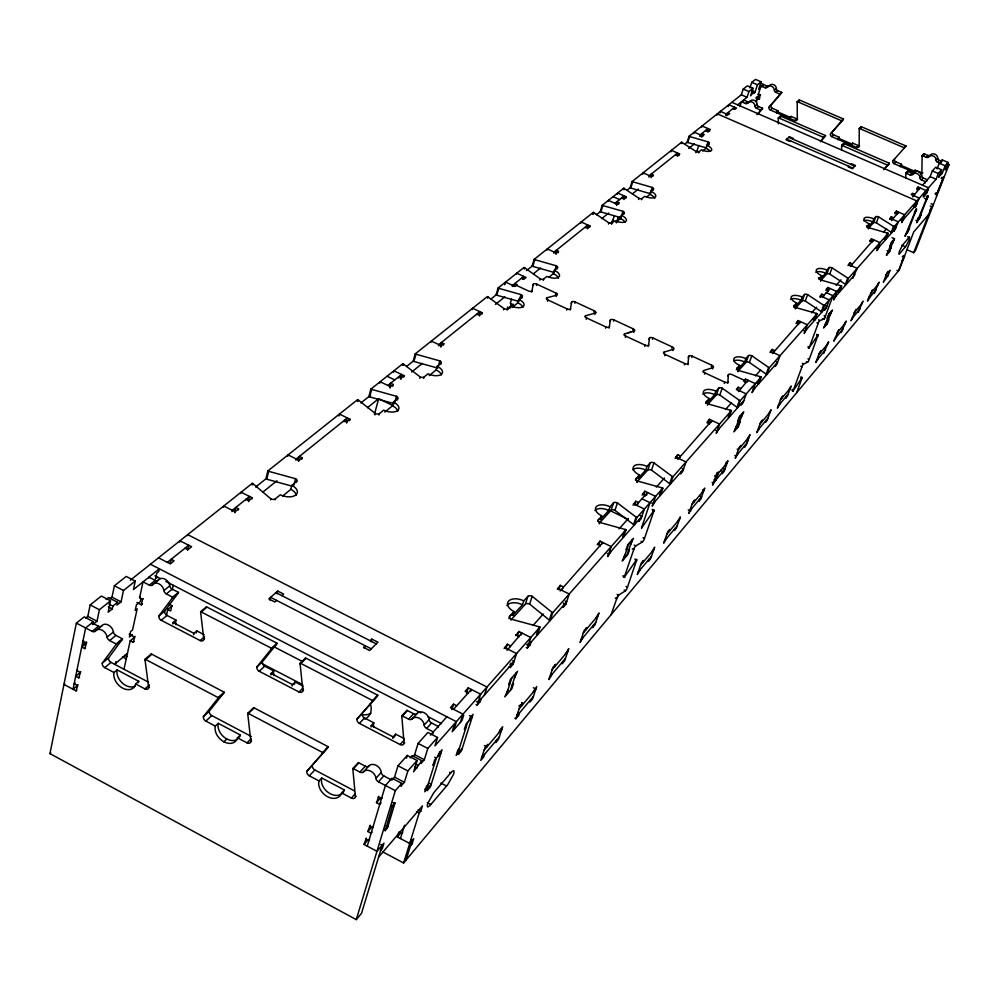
<?xml version="1.0" encoding="UTF-8"?>
<svg xmlns="http://www.w3.org/2000/svg" width="999" height="999" viewBox="0 0 999 999"><rect width="100%" height="100%" fill="white"/><g stroke="black" fill="none" stroke-linecap="round" stroke-linejoin="round"><path stroke-width="1.5" d="M841.62 150.312L841.633 145.866A2.173 1.998 46.4 0 1 841.745 145.292L843.668 143.444L889.322 163.249A2.173 2.01 42.8 0 1 889.023 163.761L884.789 168.594M843.556 145.13L843.556 144.031A2.16 1.998 46.4 0 1 843.668 143.444M760.651 95.03L758.129 94.73L761.088 86.001L765.059 87.725L767.107 86.064A2.098 1.923 53.9 0 0 769.305 85.589A4.196 3.859 53.5 0 1 776.41 88.649A2.098 1.936 53.2 0 0 777.759 90.659L781.742 92.383A2.098 1.936 53 0 1 781.48 92.882L768.993 107.28A2.098 1.923 52.2 0 0 770.229 109.952L794.754 120.592A2.098 1.936 50.6 0 0 797.289 119.555L797.202 102.21A2.11 1.948 51.5 0 1 797.314 101.636L799.287 99.95L843.443 118.993A2.11 1.961 48.4 0 1 843.168 119.493L830.494 133.941A2.11 1.948 47.8 0 0 831.73 136.626L856.555 147.402A2.11 1.961 45.7 0 0 859.152 146.366L859.265 128.996A2.123 1.973 46.5 0 1 859.377 128.434L861.225 126.661L905.943 145.954A2.123 1.986 42.6 0 1 905.656 146.453L892.794 160.951A2.123 1.973 42.3 0 0 894.018 163.649L914.447 172.502M861.101 128.322L861.101 127.235A2.11 1.961 46.5 0 1 861.225 126.661M905.731 178.172L905.793 173.726A2.185 2.023 40.7 0 1 905.918 173.152L907.704 171.229L911.887 173.039A2.185 2.023 40.5 0 0 914.247 172.59A4.358 4.058 39.9 0 1 921.752 175.836A2.185 2.035 39.4 0 0 923.138 177.922L927.334 179.745L926.81 181.094M907.567 172.914L907.579 171.803A2.173 2.023 40.7 0 1 907.704 171.229M727.796 383.154L728.371 374.775A2.735 1.286 19.5 0 1 731.892 374.563L744.405 380.357M920.554 174.663A2.123 1.986 39.9 0 0 921.827 173.539L922.127 156.131A2.135 1.998 40.4 0 1 922.252 155.569L923.963 153.721L928.059 155.494A2.135 1.998 40.2 0 0 930.381 155.045A4.271 3.984 39.6 0 1 937.724 158.204A2.135 1.998 39 0 0 939.072 160.252L941.645 161.363M923.813 155.382L923.838 154.296A2.135 1.986 40.4 0 1 923.963 153.721M687.924 364.635L688.686 356.381A2.722 1.274 19 0 1 690.172 355.681L691.058 355.794A2.722 1.274 19 0 1 692.245 356.193L711.825 365.272A2.722 1.274 19.3 0 1 712.811 365.871L713.298 366.396A2.722 1.274 19.3 0 1 712.949 367.62L712.499 368.906M648.376 346.266L649.587 337.774A2.71 1.261 18.4 0 1 652.921 337.974L672.339 346.978A2.71 1.261 18.7 0 1 673.401 349.3L672.964 350.574M609.153 328.059L610.327 320.067A2.697 1.249 17.9 0 1 613.648 319.792L633.179 328.833A2.697 1.261 18.1 0 1 634.178 331.119L633.753 332.392M570.267 310.002L571.64 302.06A2.685 1.236 17.3 0 1 572.927 301.486L573.776 301.548A2.685 1.236 17.3 0 1 575.249 301.998L594.355 310.851A2.685 1.249 17.6 0 1 595.279 313.099L594.867 314.373M531.693 292.095L533.241 284.34A2.672 1.224 16.8 0 1 534.078 283.778L534.84 283.716A2.672 1.224 16.8 0 1 536.888 284.228L555.831 293.007A2.672 1.236 17 0 1 556.955 293.756L557.28 294.243A2.61 1.199 17 0 1 557.342 294.468M380.607 844.342L382.217 845.204L361.513 913.336L356.268 919.617L49.95 753.633L76.374 623.089L84.178 616.883L93.394 621.715L92.795 624.575M85.702 618.069L87.825 616.383L90.172 604.907L101.374 596.066L110.527 600.836L108.129 612.25L112.25 608.94L112.85 606.093L117.595 602.285L108.516 597.552L106.119 599.45M64.748 683.778L63.961 684.44L76.061 690.896L78.009 684.665M80.457 672.315L75.712 676.248L78.746 677.859L80.707 671.59M86.101 641.895A2.81 0.999 -60.2 0 0 84.878 644.455L81.706 647.04L84.778 648.651L86.738 642.307M91.808 623.676L91.983 622.839L98.476 626.248A3.696 2.66 49.4 0 0 101.773 625.849A7.393 5.32 49.2 0 1 108.404 625.062A7.393 5.32 49.2 0 1 113.424 631.955A3.696 2.672 49.1 0 0 115.921 635.401L122.452 638.823A3.696 2.672 49 0 1 122.14 639.572L108.541 657.941L102.273 663.161A3.684 2.635 48.7 0 0 104.758 667.632L113.998 672.514A12.925 9.266 48.3 0 0 122.652 688.136A12.925 9.266 48.3 0 0 135.639 683.965L138.724 681.293L117.12 669.879L113.998 672.514M93.844 623.738L97.003 621.203L99.388 609.727L110.527 600.836M109.965 598.763L112.013 597.127L114.398 585.776L126.236 576.423L135.265 581.093L133.441 589.572L159.328 568.806L158.716 571.59L156.781 573.139L155.544 578.708L157.48 577.147M117.595 602.285L116.995 605.119L121.066 601.848L123.489 590.496L135.265 581.093M115.285 664.485L115.921 661.563M124.026 669.105L130.195 640.821L134.228 637.462M143.307 598.651L142.57 599.263L139.598 597.714L143.044 581.868L149.363 585.127A3.571 2.622 49.6 0 0 152.597 584.715A7.143 5.257 49.4 0 1 159.091 583.891A7.143 5.257 49.4 0 1 163.923 590.571A3.584 2.635 49.2 0 0 166.333 593.906L172.677 597.19L178.484 592.37L172.165 589.11A3.571 2.635 49.2 0 1 169.755 585.789A7.118 5.245 49.4 0 0 164.947 579.133A7.118 5.245 49.4 0 0 158.479 579.969A3.559 2.622 49.6 0 1 155.245 580.382L149.363 585.127M140.959 598.888L140.347 601.673L136.401 604.882L135.202 610.426L137.175 608.816L132.567 629.907L130.607 631.543L129.408 637.012L132.355 634.565M130.195 640.821L133.129 642.357L135.052 636.301M136.888 602.497L141.359 604.82L142.57 599.263M148.739 578.121L148.951 577.135L155.245 580.382M170.23 563.461L171.154 559.315L174.101 560.826L170.292 563.886L158.504 557.829M179.658 542.157L179.97 540.784L191.621 546.728L187.899 549.725L184.977 548.226M166.458 615.384L167.795 609.44L172.253 605.719M172.24 589.822L173.252 585.377M187.475 535.664L187.7 534.627L487 687.012L484.403 695.142M187.6 550.049L188.699 545.242L167.345 562.375M223.414 507.355L223.739 506.006L235.09 511.725L238.574 508.928L235.739 507.504L234.653 512.025M231.93 511.638L232.255 510.302L249.513 496.441L248.389 501.111M234.852 512.737L235.09 511.725M240.771 493.556L241.084 492.22L252.335 497.852L252.085 498.851M238.336 509.94L238.574 508.928M245.854 500.187L246.104 499.188L248.913 500.599L252.335 497.852M251.96 484.79L252.31 483.304A3.322 1.836 12.6 0 1 253.047 483.753L270.841 498.838A3.322 1.861 13 0 0 275.324 498.876L280.307 494.792A11.538 6.406 13.2 0 0 295.829 494.955A11.538 6.406 13.2 0 0 291.795 485.377L296.666 481.393A3.272 1.798 13.4 0 0 295.517 478.696L268.669 471.328A3.272 1.798 13 0 1 267.807 470.991L265.884 478.871A3.259 1.798 12.9 0 0 266.733 479.208L291.858 486.088M248.676 501.61L248.913 500.599M252.797 484.752L253.047 483.753M266.733 479.208L268.669 471.328M270.592 499.837L270.841 498.838M275.075 499.875L275.324 498.876M287.724 456.218L288.049 454.907L298.963 460.314L302.148 457.754L299.413 456.406L298.314 460.801M295.904 460.264L296.228 458.966L347.352 417.957L346.191 422.377M282.767 495.929L290.809 489.323L291.795 485.377M298.726 461.288L298.963 460.314M293.906 485.077L295.517 478.696M301.773 459.228L302.148 457.754M296.416 482.38L296.666 481.393M269.93 600.099L270.629 597.352L371.291 648.838M277.01 593.806L277.71 591.058L283.654 594.105L281.905 595.666M338.936 415.996L339.423 414.086L349.987 419.243L349.613 420.666M344.018 421.753L344.393 420.329L347.04 421.615L349.987 419.243M346.665 423.052L347.04 421.615M357.255 401.036L357.63 399.625A3.059 1.586 14.4 0 1 358.316 400.037L375.337 413.511A3.059 1.598 14.7 0 0 379.395 413.623L383.653 410.139A10.639 5.507 14.9 0 0 397.702 410.539A10.639 5.507 14.9 0 0 393.481 402.085L397.639 398.676A3.009 1.548 15 0 0 396.428 396.291L371.678 389.41A3.009 1.548 14.7 0 1 370.879 389.098L368.906 396.553A3.009 1.548 14.6 0 0 369.692 396.865L394.405 403.721M357.942 401.448L358.316 400.037M369.692 396.865L371.678 389.41M379.757 383.141L380.132 381.743L390.422 386.7L393.181 384.478L390.609 383.241L389.61 386.95M374.463 414.298L378.658 398.676L392.644 405.444M374.962 414.922L375.337 413.511M379.008 415.035L379.395 413.623M393.531 372.177L393.906 370.804L404.096 375.686L403.721 377.073M390.047 388.087L390.422 386.7M392.682 386.326L393.181 384.478M398.451 378.034L398.826 376.648L401.386 377.872L404.096 375.686M402.46 365.085L402.834 363.711A2.947 1.474 15.1 0 1 403.496 364.098L420.154 376.923A2.947 1.486 15.4 0 0 424.038 377.048L427.997 373.801A10.252 5.132 15.5 0 0 441.446 374.288A10.252 5.132 15.5 0 0 437.15 366.308L441.034 363.124A2.91 1.449 15.6 0 0 439.81 360.876L415.946 354.208A2.91 1.436 15.3 0 1 415.172 353.908L413.186 361.163A2.897 1.449 15.3 0 0 413.948 361.463L437.774 368.119M403.121 365.472L403.496 364.098M384.815 412.088L392.457 405.819L393.481 402.085M400.399 378.671L401.548 374.475L387.849 385.464M394.917 401.86L396.428 396.291M401.011 379.258L401.386 377.872M397.265 400.062L397.639 398.676M413.948 361.463L415.946 354.208M419.78 378.296L420.154 376.923M430.969 342.407L431.343 341.059L441.271 345.766L443.806 343.718L441.333 342.545L440.322 346.141M423.651 378.421L424.038 377.048M438.449 345.791L438.786 344.593L479.845 311.651L478.846 315.147M440.896 347.115L441.271 345.766M429.27 375.574L436.126 369.942L437.15 366.308M443.431 345.067L443.806 343.718M438.286 366.308L439.81 360.876M440.646 364.485L441.034 363.124M364.41 648.451L365.184 645.716L363.511 647.377L369.618 650.499L377.922 642.207L371.853 639.11L370.192 640.746M371.079 641.833L371.853 639.11M472.252 309.578L472.627 308.254L482.255 312.774L481.88 314.086M477.085 314.872L477.46 313.561L479.882 314.697L482.255 312.774M479.495 316.009L479.882 314.697M487.587 298.226L487.962 296.928A2.735 1.286 16.2 0 0 487.337 296.578L415.172 353.908M554.245 272.49L532.804 266.396A2.61 1.186 16.7 0 1 532.105 266.134L534.103 259.415A2.622 1.174 16.7 0 0 534.802 259.69L556.268 265.784A2.622 1.186 17 0 1 557.517 267.707L554.358 270.292A9.228 4.196 16.9 0 1 558.728 277.098A9.228 4.196 16.9 0 1 546.89 276.411L543.668 279.058A2.66 1.211 16.8 0 1 540.259 278.858L524.65 267.757A2.647 1.199 16.6 0 0 524.038 267.42L498.064 288.049L496.066 294.93A2.697 1.261 16.3 0 0 496.79 295.204L518.943 301.461M496.79 295.204L498.788 288.324A2.71 1.249 16.3 0 1 498.064 288.049M504.77 284.827L505.569 282.08L514.972 286.451L517.207 284.64L514.86 283.554L514.06 286.288M503.521 309.84L503.908 308.541L487.962 296.928M512.287 286.501L512.612 285.352L523.751 276.423L522.914 279.258M516.433 274.325L516.77 273.189L526.073 277.497L523.876 279.27L521.54 278.197M507.067 310.015L510.901 305.894A9.54 4.471 16.6 0 0 523.214 306.531A9.54 4.471 16.6 0 0 518.856 299.375L522.227 296.616A2.71 1.261 16.6 0 0 520.979 294.593L498.788 288.324M511.563 299.076L510.302 303.384L512.624 304.47L511.963 306.718M524.275 269.031L524.65 267.757M512.15 307.492L517.832 302.822L518.856 299.375M519.33 300.175L520.979 294.593M521.715 298.339L522.227 296.616M532.804 266.396L534.802 259.69M380.557 850.686L382.292 848.651L383.966 843.181L376.96 851.323L364.011 844.417L366.321 838.149M372.103 832.117L371.104 833.253L367.857 831.53L370.179 825.211M380.257 803.808L379.757 804.37L376.486 802.647L378.833 796.253M532.854 285.627L533.241 284.34M367.245 846.141L385.414 785.489L391.908 778.233L401.76 783.403L400.899 786.238L404.383 782.292L407.842 770.928L417.082 760.539L407.28 755.431L397.989 765.783L394.555 777.135L391.933 780.082M546.94 250.162L547.315 248.913L556.406 253.084L558.478 251.411L556.218 250.374L555.332 253.284M536.5 285.502L536.888 284.228M539.872 280.132L540.259 278.858M390.484 780.369L390.734 779.545L383.803 775.911A3.809 2.835 43.1 0 1 381.281 772.389A7.605 5.657 43.3 0 0 376.223 765.359A7.605 5.657 43.3 0 0 368.931 765.921A3.796 2.822 43.5 0 1 365.284 766.196L358.404 762.587L352.972 768.431A3.809 2.822 43.6 0 0 352.872 769.317L355.444 796.965A3.784 2.785 43.3 0 1 351.373 798.051L341.633 792.894A13.224 9.703 43.8 0 1 327.522 796.727A13.224 9.703 43.8 0 1 318.981 780.918L309.303 775.798A3.771 2.76 44.3 0 1 306.868 771.29L327.859 747.502A3.784 2.797 44.5 0 0 328.221 746.753L253.659 707.642L247.852 713.199A3.771 2.76 46.1 0 0 247.777 714.085L250.886 741.708A3.746 2.722 45.7 0 1 246.978 742.844L237.462 737.811A13.062 9.478 46.2 0 1 223.926 741.807A13.062 9.478 46.2 0 1 215.322 726.098L205.869 721.103A3.721 2.697 46.6 0 1 203.409 716.608L217.919 698.388L223.826 692.919A3.734 2.735 46.9 0 0 224.163 692.17L151.286 653.945L145.117 659.215A3.734 2.697 48.3 0 0 145.067 660.102L148.689 687.699A3.709 2.66 47.9 0 1 144.942 688.885L135.639 683.965M543.281 280.319L543.668 279.058M553.796 253.159L554.133 252.048L587.837 225L586.838 228.247M556.031 254.333L556.406 253.084M558.104 252.66L558.478 251.411M356.268 919.617L395.317 790.684L401.76 783.403M406.418 758.266L407.28 755.431M549.075 277.16L553.334 273.664L554.358 270.292M554.37 272.065L556.268 265.784M557.205 294.081L557.255 294.168A2.672 1.236 17 0 1 556.705 295.217L547.002 297.739L546.915 299.375A2.697 1.249 17 0 0 547.864 299.962L567.007 308.866A2.697 1.249 17.2 0 0 570.666 308.716M557.142 268.956L557.517 267.707M547.464 301.248L547.864 299.962M412.949 756.555L414.647 754.645L418.082 743.406L427.897 732.479L437.55 737.474L434.952 745.878L539.997 627.085A3.384 1.986 18.2 0 0 539.085 626.723L511.288 619.18A3.384 1.973 17.7 0 1 509.74 616.146L513.986 611.525A11.751 6.793 17.7 0 1 508.603 601.073A11.751 6.793 17.7 0 1 523.763 600.861L527.897 596.353A3.334 1.911 17.9 0 1 532.18 596.303L551.898 612.262A3.347 1.923 18.4 0 0 552.684 612.749L550.087 620.579A3.334 1.936 18.4 0 1 549.313 620.092L529.645 604.12A3.322 1.923 17.9 0 0 525.374 604.17L511.813 619.03M555.444 294.28L555.831 293.007M556.306 296.491L556.093 295.367M580.831 223.214L581.206 221.99L590.047 226.011L589.672 227.223M417.082 760.539L413.611 771.84L421.828 760.701L412.112 755.644L410.127 757.854M410.502 845.791L412.125 843.855L413.748 838.636L409.69 843.456L397.352 836.912L398.663 832.654M585.501 227.797L585.876 226.573L588.086 227.585L590.047 226.011M421.828 760.701L420.966 763.511L424.338 759.69L427.809 748.451L437.55 737.474M587.712 228.808L588.086 227.585M592.719 214.36L593.331 212.35A2.485 1.061 17.3 0 1 593.918 212.675L608.866 222.839A2.485 1.061 17.5 0 0 612.025 223.052L614.86 220.729A8.654 3.696 17.6 0 0 625.811 221.503A8.654 3.696 17.6 0 0 621.428 215.347L624.225 213.062A2.46 1.036 17.6 0 0 622.976 211.326L602.859 205.557A2.46 1.036 17.4 0 1 602.197 205.307L600.224 211.701A2.448 1.049 17.4 0 0 600.886 211.95L620.966 217.695M400.437 838.548L404.52 825.324M432.717 733.903L433.329 731.93L426.61 728.458A3.684 2.797 43 0 1 424.175 725.049A7.355 5.569 43.2 0 0 419.305 718.231A7.355 5.569 43.2 0 0 412.187 718.855A3.671 2.785 43.5 0 1 408.628 719.168L401.948 715.709L406.98 710.301L413.636 713.736A3.659 2.785 43.4 0 0 417.182 713.423A7.318 5.557 43.2 0 1 424.275 712.786A7.318 5.557 43.2 0 1 429.12 719.58A3.671 2.785 43 0 0 431.543 722.976L438.249 726.435L437.937 727.409M593.556 213.873L593.918 212.675M566.608 310.14L567.007 308.866M571.228 303.409L571.64 302.06M600.886 211.95L602.859 205.557M574.85 303.271L575.249 301.998M608.041 201.561L608.416 200.374L617.057 204.271L618.918 202.772L616.758 201.798L616.008 204.183M382.979 851.997L403.608 862.986L419.155 813.099L420.779 811.188L422.44 805.856L378.621 857.055M451.885 709.64L453.596 704.158L456.73 705.769M428.022 787.961L427.185 790.659L430.432 786.887L442.033 749.762L438.786 753.471L437.924 756.218M617.32 194.193L617.694 193.007L626.261 196.853L625.761 198.439M608.491 224.051L608.866 222.839M616.683 205.457L617.057 204.271M611.638 224.263L612.025 223.052M608.541 223.202L611.738 222.802L614.435 215.821M618.418 204.37L618.918 202.772M453.771 729.919L456.368 721.653L150.449 564.235M623.351 189.398L623.726 188.212A2.41 0.999 17.5 0 1 624.3 188.511L638.948 198.289A2.41 1.011 17.7 0 0 641.982 198.514L644.667 196.316A8.404 3.484 17.8 0 0 655.219 197.128A8.404 3.484 17.8 0 0 650.861 191.246L653.496 189.086A2.385 0.987 17.8 0 0 652.247 187.425L632.729 181.806A2.385 0.987 17.6 0 1 632.092 181.568L630.119 187.812A2.385 0.987 17.6 0 0 630.756 188.049L650.249 193.656A2.385 0.987 17.8 0 1 650.799 193.943M623.925 189.698L624.3 188.511M466.521 693.306L468.231 687.874L480.644 694.205L477.185 705.069L476.024 704.482M621.915 198.551L622.29 197.365L624.437 198.326L626.261 196.853M585.339 317.033L585.714 315.709L595.279 313.099M623.239 198.701L624.113 195.891L614.897 203.297M586.226 319.255L586.625 317.969A2.697 1.261 17.5 0 1 585.714 315.709M616.395 222.927L617.707 218.769L619.979 216.908M624.063 199.513L624.437 198.326M460.402 722.402L462.999 714.16L450.424 707.704L453.596 704.158M470.691 691.495L471.328 689.447L453.558 709.315M616.046 222.14L620.429 218.544L621.428 215.347M621.091 217.295L622.976 211.326M630.756 188.049L632.729 181.806M623.851 214.261L624.225 213.062M593.943 312.125L594.355 310.851M457.679 753.596L467.607 722.327M459.228 751.81L458.391 754.457L461.463 750.873L473.089 714.335L470.005 717.856L469.155 720.554M642.594 174.375L643.094 172.827L651.473 176.561L653.209 175.175L651.111 174.238L650.499 176.174M638.561 199.463L638.948 198.289M477.185 705.069L480.244 701.598L481.106 698.888M641.608 199.7L641.982 198.514M648.888 177.173L649.375 175.624L677.547 153.034L676.723 155.557M508.953 618.631L509.74 616.146M651.098 177.722L651.473 176.561M652.834 176.323L653.209 175.175M510.964 620.179L511.288 619.18M511.276 614.66A11.738 6.806 17.7 0 0 512.724 615.471L513.986 611.525M605.531 328.221L605.943 326.935L586.625 317.969M504.17 648.488L507.392 644.255L510.402 645.779L510.089 646.778M646.753 196.915L649.862 194.368L650.861 191.246M650.249 193.656L650.873 191.708M650.998 191.321L652.247 187.425M609.914 321.341L610.327 320.067M653.121 190.26L653.496 189.086M505.956 648.751L507.392 644.255M507.08 650.349L521.84 632.991L521.191 634.977M613.511 321.191L613.923 319.917M512.724 615.471L522.489 604.782L523.763 600.861M670.928 151.836L671.415 150.325L679.582 153.933L679.095 155.444M525.374 604.17L527.897 596.353M515.696 635.664L518.856 631.493L530.806 637.487L527.347 648.051L526.223 647.489M517.407 635.963L518.856 631.493M518.681 637.162L519.005 636.163L516.008 634.665M529.645 604.12L532.18 596.303M675.524 155.482L675.898 154.345L677.946 155.257L679.582 153.933M509.09 666.945L510.227 667.519L511.088 664.859L509.952 664.285M681.218 143.357L681.593 142.233A2.273 0.887 18 0 1 682.13 142.52L696.191 151.548A2.273 0.899 18.2 0 0 699.013 151.786L701.398 149.838A7.93 3.097 18.2 0 0 711.251 150.699A7.93 3.097 18.2 0 0 706.917 145.317L709.265 143.394A2.26 0.874 18.2 0 0 708.029 141.87L689.647 136.551A2.248 0.874 18.1 0 1 689.035 136.314L687.1 142.283A2.248 0.874 18.1 0 0 687.699 142.507L706.068 147.815A2.248 0.874 18.2 0 1 706.755 148.189M677.572 156.393L677.946 155.257M681.768 143.644L682.13 142.52M510.227 667.519L513.111 664.235L516.57 653.571L504.495 647.489M484.478 754.457L483.666 756.98L480.781 760.401L484.89 747.739L487.774 744.33L486.95 746.865L484.44 745.579M506.181 695.242L511.85 677.846M624.35 335.09L624.75 333.828L634.178 331.119M687.699 142.507L689.647 136.551M625.312 337.412L625.724 336.126A2.71 1.274 18.1 0 1 624.75 333.828M510.452 690.297L516.108 672.951M693.781 133.654L694.268 132.168L702.26 135.677L703.82 134.428L701.822 133.554L700.848 136.513M496.59 740.097L495.766 742.607L498.576 739.26L502.684 726.723L499.875 730.044L499.05 732.554M632.767 330.107L633.179 328.833M527.347 648.051L530.144 644.867L531.006 642.232L529.895 641.683M701.585 127.435L702.072 125.961L710.014 129.445L709.402 131.281M699.775 136.289L700.262 134.803L708.029 128.571L707.055 131.518M539.085 626.723L536.5 634.615A3.384 1.986 18.2 0 1 537.4 634.977L539.997 627.085M695.816 152.672L696.191 151.548M698.776 145.442L696.965 150.961L698.95 151.848M701.773 137.163L702.26 135.677M703.333 135.914L703.82 134.428M698.651 152.922L699.013 151.786M705.993 131.281L706.48 129.808L708.478 130.682L710.014 129.445M707.991 132.155L708.478 130.682M557.33 589.26L560.289 585.352L563.186 586.788L562.537 588.723M514.772 718.206L515.846 718.756L519.955 706.33L522.664 703.121L521.59 702.584M558.853 589.71L560.289 585.352M549.313 620.092L551.898 612.262M702.622 151.024L705.931 148.302L708.029 141.87M716.832 115.31L717.319 113.849L916.857 200.949L914.609 206.768M515.846 718.756L518.556 715.534L519.38 713.061L518.306 712.512M522.664 703.121L521.84 705.619L520.242 704.794M560.114 591.021L602.809 542.482L602.385 543.743M613.036 220.267L611.638 222.927M708.653 145.255L709.265 143.394M719.954 112.825L720.429 111.376L728.234 114.773L729.707 113.586L727.759 112.737L726.797 115.634M644.78 346.453L645.204 345.167L625.724 336.126M648.925 339.423L649.425 337.949M530.769 699.55L529.957 701.997L532.604 698.863L536.7 686.55L533.229 692.145M728.159 106.643L728.795 104.733L736.538 108.092L735.077 109.266L733.141 108.416M725.798 115.372L726.285 113.923L734.602 107.255L733.953 109.166M641.907 498.776L650.024 502.684L641.52 528.071L654.233 510.052L644.505 538.361C643.393 544.293 634.827 543.531 633.778 549.512L624.175 577.385L636.887 559.39L627.497 587.162C626.323 593.106 617.882 592.757 616.708 598.713L611.188 614.635M564.023 604.757L563.161 607.342L565.796 604.358L569.243 594.03L557.654 588.299M652.497 339.26L652.921 337.974M597.627 521.166L601.698 515.821A10.839 5.782 18.6 0 1 596.303 506.655A10.839 5.782 18.6 0 1 610.027 506.743L613.548 502.897A3.072 1.636 18.8 0 1 617.432 502.922L636.113 517.145A3.084 1.636 19.2 0 0 636.85 517.582L634.29 524.999A3.084 1.648 19.2 0 1 633.553 524.562L614.934 510.327A3.072 1.636 18.8 0 0 611.051 510.302L599.5 522.964M641.708 526.623L641.808 527.959M689.035 136.314L741.308 94.793L743.219 89.086L747.352 85.827L753.059 88.299L750.511 95.867L754.158 91.558L751.323 90.322M599.163 523.826L599.637 522.415A3.122 1.673 18.6 0 1 598.089 519.755M599.1 518.831A10.827 5.794 18.6 0 0 600.449 519.555L601.698 515.821M739.872 106.481L741.458 101.748L745.516 103.509A2.148 1.961 53.5 0 0 747.751 103.022L749.887 101.299A4.296 3.909 53.1 0 1 757.142 104.445A2.148 1.961 52.9 0 0 758.516 106.506L762.574 108.267A2.148 1.961 52.6 0 1 762.312 108.766L757.654 114.435M743.144 101.374L743.606 100.025L747.652 101.786A2.148 1.961 53.5 0 0 749.887 101.299M552.247 674.075L548.863 679.545L552.959 667.344L555.519 664.323L554.695 666.77M749.874 87.987L751.772 82.33L755.494 79.383L761.163 81.831L758.616 89.348L763.136 84.353L762.399 86.538M737.624 104.833L747.04 97.278L748.95 91.571L753.059 88.299M597.252 544.792L600.024 541.121L611.201 546.578L607.779 556.63L611.051 551.373M600.449 519.555L608.778 510.452L610.027 506.743M598.751 544.905L600.024 541.121M663.673 353.371L664.098 352.098L673.401 349.3M611.051 510.302L613.548 502.897M600.049 546.166L600.374 545.217L597.577 543.856M664.722 355.719L665.147 354.433A2.722 1.274 18.6 0 1 663.661 352.385L663.935 352.172M754.158 91.558L753.521 93.444L754.919 92.32L757.467 84.778L761.163 81.831M562.986 661.326L562.175 663.748L564.672 660.776L568.756 648.701L565.434 654.07M614.934 510.327L617.432 502.922M671.902 348.251L672.339 346.978M755.906 101.274L757.916 96.603L756.455 101.848M758.253 98.726L759.727 94.393M755.806 98.002L758.74 99.276L760.002 95.542M635.414 479.895L639.235 474.862A10.452 5.382 19 0 1 633.853 466.221A10.452 5.382 19 0 1 646.977 466.421L650.262 462.837A2.972 1.511 19.1 0 1 653.983 462.899L672.177 476.411A2.972 1.523 19.4 0 0 672.889 476.823L731.468 410.589A2.81 1.349 19.8 0 0 730.706 410.302L707.866 403.883A2.797 1.349 19.4 0 1 706.33 401.66L709.24 398.489A9.74 4.658 19.4 0 1 703.908 390.784A9.74 4.658 19.4 0 1 715.946 391.171L718.793 388.074A2.76 1.311 19.5 0 1 722.202 388.186L739.485 400.387A2.772 1.324 19.8 0 0 740.159 400.761L761.176 376.985A2.722 1.261 19.9 0 0 760.439 376.71L738.361 370.479A2.71 1.261 19.6 0 1 736.85 368.369L739.56 365.397A9.428 4.358 19.6 0 1 734.277 358.092A9.428 4.358 19.6 0 1 745.841 358.554L748.513 355.644A2.672 1.236 19.7 0 1 751.785 355.781L768.656 367.432A2.685 1.236 19.9 0 0 769.317 367.782L817.157 313.698A2.547 1.111 20.1 0 0 816.47 313.436L795.816 307.555A2.547 1.111 19.9 0 1 794.33 305.644L796.715 303.047A8.841 3.834 19.9 0 1 791.533 296.441A8.841 3.834 19.9 0 1 802.234 297.028L804.582 294.468A2.51 1.086 19.9 0 1 807.617 294.643L823.688 305.282A2.522 1.086 20.1 0 0 824.3 305.607L841.645 286.001A2.473 1.049 20.2 0 0 840.971 285.751L820.953 280.032A2.473 1.049 20 0 1 819.48 278.209L821.727 275.749A8.591 3.609 20 0 1 816.595 269.455A8.591 3.609 20 0 1 826.922 270.08L829.133 267.67A2.435 1.024 20 0 1 832.067 267.857L847.776 278.072A2.448 1.024 20.2 0 0 848.376 278.384L888.186 233.379A2.335 0.924 20.3 0 0 887.549 233.142L868.718 227.71A2.323 0.924 20.1 0 1 867.282 226.049L869.28 223.876A8.104 3.197 20.1 0 1 864.26 218.132A8.104 3.197 20.1 0 1 873.9 218.843L875.861 216.696A2.298 0.899 20.1 0 1 878.596 216.895L893.593 226.323A2.31 0.912 20.3 0 0 894.167 226.611L936.088 179.208L938.298 173.501L941.607 169.78L935.663 167.22L932.329 170.929L930.119 176.636L922.477 185.177M583.241 637.3L580.019 642.544L584.103 630.581L586.513 627.734L585.689 630.119M636.688 477.809A10.44 5.395 19 0 0 637.999 478.509L639.235 474.862M636.962 482.392L637.437 481.031A3.009 1.561 18.9 0 1 635.888 478.521M633.041 505.207L635.801 501.273L638.511 502.584L638.036 503.958M625.212 529.458L622.652 536.925A3.122 1.686 19.1 0 1 623.488 537.262L626.048 529.782A3.122 1.686 19 0 0 625.212 529.458L599.637 522.415M637.999 478.509L645.741 470.042L646.977 466.421M634.54 504.97L635.801 501.273M593.394 625.262L592.582 627.634L594.942 624.825L599.013 612.974L595.841 618.131M637.037 481.843L647.777 470.067L650.262 462.837M684.34 364.835L684.79 363.549A2.735 1.286 18.9 0 0 688.361 363.349M688.249 357.667L688.686 356.381M642.12 495.092L644.842 491.221L655.594 496.378L652.197 506.131L655.257 501.186M647.777 470.067A2.96 1.523 19.1 0 1 651.498 470.117L653.983 462.899M643.581 494.88L644.842 491.221M633.553 524.562L636.113 517.145M691.795 357.467L692.245 356.193M644.817 496.391L645.292 495.005L642.594 493.718M623.301 559.727L628.883 543.543M646.565 495.292L647.527 492.507L636.238 505.132M626.748 555.756L632.33 539.61M639.56 519.018L638.711 521.466L640.983 518.881L644.38 509.053L633.516 503.821M662.05 487.849L659.502 495.129A3.009 1.573 19.3 0 1 660.314 495.442L662.861 488.161A3.009 1.561 19.3 0 0 662.05 487.849L637.437 481.031M703.196 372.227L703.796 370.517L712.949 367.62L711.8 367.982M675.112 458.341L677.672 454.657L680.282 455.894L679.495 458.129M704.457 374.175L704.907 372.902A2.735 1.286 19.2 0 1 703.721 372.103L703.333 371.578A2.735 1.286 19.2 0 1 703.708 370.554L703.708 370.554M676.423 458.229L677.672 454.657M677.772 459.428L711.937 420.504L711.325 422.252M672.889 476.823L670.354 484.04A2.972 1.536 19.4 0 1 669.642 483.628L672.177 476.411M640.272 569.655L637.3 574.512L641.333 562.986L643.493 560.427L642.694 562.737M711.375 366.546L711.825 365.272M649.362 558.866L648.551 561.151L650.674 558.641L654.695 547.202L651.773 551.997M681.418 471.491L680.581 473.876L682.667 471.491L686.038 461.95L675.574 456.993M705.719 403.396L706.33 401.66M706.78 401.311A9.728 4.67 19.4 0 0 708.016 401.948L709.24 398.489M707.404 405.194L707.866 403.883M708.016 401.948L714.722 394.617L715.946 391.171M707.829 404.283L716.358 394.93L718.793 388.074M706.98 422.814L709.415 419.318L719.542 424.076L716.208 433.366L718.98 428.846M666.545 538.473L663.698 543.169L667.707 531.843L669.755 529.42L668.955 531.693M708.016 423.251L709.415 419.318M716.358 394.93A2.76 1.324 19.5 0 1 719.767 395.042L722.202 388.186M709.515 424.013L709.977 422.689L707.442 421.503M724.25 383.379L724.712 382.093L704.907 372.902M727.921 376.049L728.371 374.775M675.174 528.246L674.375 530.481L676.385 528.096L680.381 516.883L677.572 521.503M736.388 369.642L736.85 368.369M737.162 368.169A9.416 4.371 19.6 0 0 738.361 368.781L739.56 365.397M737.911 371.753L738.361 370.479M693.88 502.222L694.68 499.999L692.732 502.297L688.748 513.411L691.483 508.891M738.361 368.781L744.642 361.913L745.841 358.554M738.111 371.091L746.103 362.337L748.513 355.644M737.237 389.972L738.211 387.25L740.671 388.386M730.706 410.302L728.221 417.207A2.797 1.361 19.8 0 1 728.97 417.507L731.468 410.589M699.687 499.163L698.888 501.373L700.799 499.1L704.77 488.074L702.06 492.544M738.423 391.583L747.964 380.244L747.352 381.943M746.103 362.337A2.672 1.236 19.7 0 1 749.387 362.462L751.785 355.781M744.542 381.83L745.516 379.108L755.294 383.641L752.01 392.669L754.62 388.386L752.185 387.262M740.159 400.761L737.674 407.629A2.772 1.324 19.8 0 1 737.012 407.255L739.485 400.387M741.932 402.797L741.108 405.07L742.944 402.984L746.241 393.881L736.375 389.298L738.211 387.25M715.197 480.769L712.549 485.139L716.508 474.213L718.356 472.028L717.569 474.213M714.273 479.582L715.634 480.232L718.006 473.688L716.633 473.039M734.74 430.794L740.147 415.884M737.474 427.634L742.869 412.762M737.574 421.004L739.997 422.14L738.386 426.585L733.828 431.855L736.363 426.336M725.349 465.01L727.959 460.701L724.013 471.528L722.202 473.688L722.989 471.516L720.604 470.392M756.605 383.067L757.991 383.454L760.439 376.71M761.176 376.985L758.716 383.741A2.71 1.274 19.9 0 0 757.991 383.454M770.017 352.572L772.177 349.425L774.55 350.512L773.95 352.172M771.116 352.335L772.177 349.425M826.31 292.67L833.066 295.704L825.324 316.358C824.862 320.866 818.656 318.856 818.218 323.376L809.078 347.989L818.206 334.74L809.19 359.44C808.666 363.873 802.497 362.375 801.997 366.82L793.019 391.034L802.197 377.472L796.752 392.607M772.452 353.534L800.424 321.603L799.824 323.226M769.317 367.782L766.87 374.488A2.685 1.249 20 0 1 766.221 374.126L768.656 367.432M737.749 454.008L735.202 458.241L739.123 447.502L740.883 445.417L740.097 447.577M793.743 307.255L794.33 305.644M793.88 305.394A8.841 3.834 19.9 0 0 795.541 306.256L796.715 303.047M745.179 445.192L744.392 447.327L746.128 445.267L750.024 434.627L747.514 438.798M795.379 308.766L795.816 307.555M748.463 438.886L746.902 443.144L735.988 456.093L734.814 455.544M775.861 364.273L775.049 366.483L776.747 364.548L779.994 355.706L770.466 351.336M795.541 306.256L801.061 300.224L802.234 297.028M795.216 308.541L802.234 300.836L804.582 294.468M796.053 323.564L798.114 320.554L807.367 324.762L804.17 333.391L806.555 329.433M797.214 322.989L798.114 320.554M802.234 300.836A2.51 1.086 19.9 0 1 805.269 301.011L807.617 294.643M759.24 428.509L756.792 432.604L760.676 422.053L762.349 420.079L761.575 422.19M798.376 324.613L798.825 323.401L796.503 322.34M766.32 420.117L765.546 422.202L767.195 420.242L771.066 409.777L768.643 413.823M819.043 279.383L819.48 278.209M818.443 277.772A8.579 3.609 20 0 0 820.566 278.896L821.727 275.749M820.516 281.206L820.953 280.032M820.566 278.896L825.773 273.202L826.922 270.08M820.803 280.494L826.822 273.901L829.133 267.67M779.744 404.183L777.372 408.166L781.218 397.789L782.829 395.904L782.055 397.977M819.829 297.065L821.79 294.181L824.05 295.192L823.313 297.178M820.616 297.352L821.79 294.181M826.822 273.901A2.435 1.024 20 0 1 829.757 274.088L832.067 267.857M812.786 319.493L814.073 319.855L816.47 313.436M786.5 396.178L785.738 398.226L787.312 396.353L791.146 386.076L788.798 389.997M817.157 313.698L814.759 320.117A2.547 1.111 20.1 0 0 814.073 319.855M825.886 290.322L827.821 287.475L836.787 291.496L833.628 299.9L835.901 296.129M826.797 290.234L827.821 287.475M828.121 291.333L828.571 290.147L826.323 289.136M824.3 305.607L821.915 311.988A2.522 1.086 20.2 0 1 821.303 311.663L823.688 305.282M825.424 308.017L824.625 310.127L826.148 308.416L829.307 299.95L820.279 295.879M824.312 327.173L829.495 313.374M848.039 265.634L849.899 262.887L852.085 263.861L851.21 266.184M837.362 291.671L838.611 292.033L840.971 285.751M826.535 324.6L831.705 310.826M849.025 265.21L849.899 262.887M841.645 286.001L839.285 292.282A2.473 1.049 20.2 0 0 838.611 292.033M850.274 266.471L873.613 239.797L873.039 241.308M848.376 278.384L846.028 284.628A2.448 1.024 20.2 0 1 845.429 284.303L847.776 278.072M866.857 227.185L867.282 226.049M818.031 358.766L815.808 362.512L819.592 352.485L821.053 350.749L820.291 352.759M866.608 226.111A8.092 3.209 20.1 0 0 868.143 226.873L869.28 223.876M868.293 228.846L868.718 227.71M868.143 226.873L872.764 221.815L873.9 218.843M824.2 351.448L823.451 353.434L828.658 341.77L826.46 345.467M868.268 228.496L873.613 222.64L875.861 216.696M853.483 276.161L852.709 278.221L857.229 268.369L848.476 264.473M873.613 222.64A2.298 0.912 20.1 0 1 876.348 222.852L878.596 216.895M869.717 241.483L871.49 238.848L880.007 242.62L876.935 250.674L879.033 247.153M870.629 241.121L871.49 238.848M871.84 242.42L872.277 241.283L870.141 240.347M835.938 337.537L833.778 341.171L838.923 329.645L838.173 331.618M841.845 330.519L841.108 332.467L846.203 321.054L844.08 324.638M889.597 219.318L891.308 216.783L893.381 217.695L892.819 219.181M853.084 317.195L850.998 320.729L856.043 309.428L855.294 311.376M890.309 219.38L891.308 216.783M891.545 220.604L898.426 212.063L897.864 213.536M894.679 213.661L896.365 211.151L904.632 214.785L901.61 222.627L903.608 219.256M884.09 238.798L885.264 239.136L887.549 233.142M895.516 213.361L896.365 211.151M858.74 310.464L858.016 312.387L863.011 301.198L860.963 304.683M888.186 233.379L885.888 239.373A2.323 0.937 20.3 0 0 885.264 239.136M896.752 214.573L897.177 213.461L895.104 212.55M894.167 226.611L891.882 232.567A2.31 0.912 20.3 0 1 891.308 232.28L893.593 226.323M894.817 229.233L894.055 231.219L898.363 221.865L890.022 218.207M869.692 295.404L868.231 299.225L876.223 289.735M869.517 297.69L867.494 301.124L872.452 290.06L871.715 291.97M887.025 254.608L892.02 241.633M888.923 252.41L893.905 239.46M888.523 250.724L886.388 255.344L889.56 251.686L891.046 247.814L890.421 248.539M892.07 237.65L894.53 238.736L892.407 243.356M874.949 291.246L874.225 293.132L879.132 282.155L877.147 285.552M912.711 196.928L920.029 187.924M916.907 189.922L918.019 187.05L926.061 190.547L923.825 196.303M887.911 275.874L890.072 270.254L887.462 273.351L888.186 271.466L886.95 272.927L883.328 282.33L887.911 275.874L885.514 274.812M913.648 206.556L915.171 207.218L915.908 205.282L914.397 204.62M915.171 207.218L919.355 198.127L911.238 194.593L912.437 193.244L914.472 194.131M925.074 183.042L925.598 181.693L921.39 179.87A2.185 2.035 39.5 0 1 919.992 177.772A4.371 4.058 40 0 0 912.474 174.513A2.185 2.035 40.5 0 1 910.114 174.975L905.918 173.152M906.917 232.992L904.982 236.288L916.27 208.828L915.534 210.752M907.517 232.292L916.133 210.065M926.273 193.531L928.496 187.787L731.842 102.31M937.037 168.906L939.235 163.237L942.232 159.902L948.126 162.45L945.191 169.967L949.05 164.548L946.702 163.536M918.543 219.518L916.657 222.752L927.821 195.667L927.084 197.552M941.133 162.725L942.232 159.902M941.607 169.78L938.66 177.36L941.82 172.727L941.083 174.613L942.207 173.339L945.154 165.797L948.126 162.45M906.605 249.563L913.698 252.697L931.692 206.643L930.231 206.006M949.05 164.548L915.396 250.674L913.698 252.697M546.528 298.963L546.478 298.876A2.697 1.249 17 0 1 546.403 298.189L546.74 297.852A2.697 1.249 17 0 1 547.002 297.739M618.169 595.716L616.695 598.738L615.234 597.989M824.038 318.981L825.324 316.346L824.075 315.771M102.273 663.161L115.884 644.767L122.14 639.572M204.57 638.748L203.858 639.372A3.571 2.622 48 0 1 200.187 640.571L161.226 620.304A3.559 2.597 48.8 0 1 158.866 615.983L172.377 597.926L178.184 593.106A3.559 2.635 49.1 0 0 178.484 592.37M158.866 615.983L164.685 611.126L178.184 593.106M203.409 716.608L209.328 711.101L223.826 692.919M303.534 690.184L302.859 690.833A3.609 2.685 45.7 0 1 299.038 691.995L259.216 671.278A3.584 2.66 46.7 0 1 256.88 666.932L271.228 649.038L276.698 643.968A3.596 2.697 46.9 0 0 277.035 643.231L206.431 606.793L200.712 611.675A3.584 2.66 48.4 0 0 200.662 612.549L203.858 639.372M256.88 666.932L262.375 661.825L276.698 643.968M756.88 114.573L762.312 108.766M642.582 542.02L641.096 541.296M768.993 107.28L781.48 92.882M403.608 862.986L899.25 269.98L913.71 231.968L928.583 214.598M902.284 260.964L901.697 261.663L904.595 256.243L903.133 255.594M715.634 480.232L716.221 479.545M481.593 757.879L499.4 736.763M516.67 716.283L533.416 696.403M549.687 677.11L565.484 658.366M580.831 640.159L595.754 622.464M638.099 572.215L651.473 556.356M664.497 540.909L677.185 525.861M689.535 511.201L701.585 496.903L700.374 496.316M757.567 430.507L767.969 418.156M778.134 406.094L788.074 394.305M816.57 360.514L825.649 349.737M834.527 339.198L843.218 328.883M851.735 318.781L860.064 308.903M484.065 750.286L501.86 729.233M519.13 708.828L535.876 689.023L533.379 687.749M552.147 669.792L567.932 651.123M583.279 632.979L598.189 615.347M640.521 565.297L653.895 549.5M666.907 534.115L679.582 519.13M691.932 504.52L703.97 490.284L702.747 489.71M749.25 436.763L738.336 449.65L737.162 449.1M759.889 424.175L770.291 411.875M780.444 399.875L790.371 388.136M818.83 354.495L827.896 343.768M836.775 333.279L845.454 323.014M853.958 312.962L862.274 303.122M870.429 293.494L878.408 284.053M820.541 141.146L825.249 136.089A2.16 1.986 48.2 0 0 825.524 135.577L780.481 116.034L778.421 117.795A2.16 1.973 51.2 0 0 778.308 118.382L778.358 123.913M820.454 141.733L825.249 136.089M830.494 133.941L843.168 119.493M430.819 804.52L446.553 786.038A15.672 3.147 -62.7 0 0 448.052 784.115L453.309 774.737A6.743 1.349 -62.7 0 0 454.07 772.364L453.746 770.579L452.048 771.515A15.647 3.122 -62.6 0 0 450.711 772.926L434.977 791.308A15.872 3.197 -62.5 0 0 433.429 793.268L428.022 802.871A6.868 1.386 -62.5 0 0 427.272 805.281L427.659 807.017L429.433 805.981A15.909 3.222 -62.5 0 0 430.819 804.52L427.36 802.697M905.469 246.753L899.5 253.771A9.64 1.236 -65.6 0 1 899.013 254.233L899.3 251.436L902.509 245.205A9.615 1.224 -65.6 0 1 903.133 244.38L909.09 237.412A9.553 1.211 -65.6 0 1 909.565 236.963L909.24 239.785L906.081 245.929A9.565 1.211 -65.6 0 1 905.469 246.753L901.922 245.18M397.352 836.912L401.036 832.604M402.672 832.579L402.048 833.303L399.163 831.767M306.868 771.29L327.859 747.502M930.256 210.314L929.694 210.976L933.366 204.695L931.043 203.684M404.682 742.756L404.058 743.443A3.646 2.747 43.2 0 1 400.087 744.555L359.378 723.376A3.634 2.722 44.3 0 1 357.055 719.005L377.41 695.953A3.634 2.747 44.4 0 0 377.772 695.229L305.594 657.979L300.224 663.124A3.621 2.722 46.1 0 0 300.137 663.985L302.859 690.833M357.055 719.005L377.41 695.953M462.312 748.226L456.131 755.394L457.817 750.074L459.365 748.276M905.718 234.39L908.116 231.606L909.59 227.809L908.99 228.496M507.879 690.034L504.757 696.89L511.875 688.661L513.561 683.478L512.15 685.114M624.974 554.895L622.152 561.063L627.884 554.433L629.557 549.6L628.408 550.924M739.098 423.189L739.997 422.14M825.861 323.039L823.563 328.034L827.272 323.751L828.82 319.63L828.084 320.479M428.084 784.452L426.448 786.338L424.762 791.745L431.268 784.203L429.707 783.378M920.579 215.097L921.165 214.435L919.704 218.182L917.382 220.866L915.896 220.217M510.139 683.079L508.716 684.727L510.414 679.482L517.532 671.328L514.41 678.171M627.21 548.414L626.061 549.737L627.734 544.867L633.466 538.299L630.644 544.467M738.523 420.379L737.612 421.428L739.235 416.933L743.78 411.725L741.246 417.232M827.934 317.52L827.184 318.381L828.745 314.223L832.442 309.977L830.157 314.972M890.521 245.529L889.884 246.266L891.383 242.357L894.53 238.736M364.011 844.417L368.331 839.472M434.59 763.561L432.954 765.434L434.665 759.952L441.183 752.497L439.597 751.685M465.884 727.722L464.335 729.507L466.046 724.1L472.24 717.032L469.493 715.621M914.647 213.898L916.72 209.39L914.335 212.113M926.185 200.674L928.233 196.241L925.923 198.876L924.437 198.227M369.555 839.872L368.893 840.634L365.659 838.91M883.653 169.693L889.023 163.761M367.857 831.53L372.177 826.61M373.264 827.135L372.764 827.696L369.518 825.973M743.768 400.711L717.045 431.044L715.784 430.457M752.834 390.422L777.559 362.35L776.373 361.8M552.684 612.749L626.048 529.782M636.85 517.582L662.861 488.161M455.507 724.412L453.908 726.223L452.172 731.73L461.975 720.604L463.711 715.122L462.125 716.907M925.311 192.47L923.238 196.965L926.847 192.869L928.333 189.048L927.759 189.71M380.419 803.621L381.094 802.871M533.166 625.324L543.244 614.01M619.105 528.883L628.334 518.531M656.343 487.087L664.46 477.984M725.486 409.503L731.518 402.734M755.469 375.849L760.564 370.13M811.638 312.812L816.645 307.205M836.088 285.377L841.008 279.857M883.591 232.068L886.575 228.721M376.486 802.647L380.806 797.776M382.118 797.976L381.443 798.725L378.171 797.002M430.457 735.139L446.89 716.77M822.527 296.89L830.057 288.474M468.231 687.874L465.122 691.32L468.231 692.906M745.516 379.108L743.706 381.131L746.153 382.267M918.019 187.05L916.832 188.361L918.843 189.236M352.972 768.431L359.877 772.065A3.821 2.835 43.5 0 0 363.536 771.79A7.642 5.657 43.3 0 1 370.854 771.24A7.642 5.657 43.3 0 1 375.924 778.296A3.821 2.847 43.1 0 0 378.471 781.83L383.803 775.911M426.61 728.458L431.543 722.976M921.39 179.87L923.138 177.922M922.252 155.569L926.36 157.343A2.135 1.998 40.2 0 0 928.683 156.88A4.271 3.996 39.6 0 1 936.051 160.065A2.135 1.998 39.1 0 0 937.399 162.1L939.072 160.252M375.924 778.296L381.281 772.389M424.175 725.049L429.12 719.58M919.992 177.772L921.752 175.836M936.051 160.065L937.724 158.204M355.444 796.965L356.119 796.215M921.827 173.539L922.577 172.715M351.373 798.051L355.432 793.593M400.087 744.555L404.158 740.097M920.241 173.376L920.878 172.677A2.123 1.973 39.8 0 0 922.651 172.64M359.877 772.065L365.284 766.196M408.628 719.168L413.636 713.736M910.114 174.975L911.887 173.039M926.36 157.343L928.059 155.494M341.633 792.894L344.355 789.947L321.74 777.996L318.981 780.918M392.657 738.249A12.7 9.54 43.7 0 0 393.181 736.912L395.691 734.19L403.921 738.448M913.511 172.44A7.43 6.906 41 0 0 914.222 171.091L915.072 170.167L920.878 172.677M363.536 771.79L368.931 765.921M412.187 718.855L417.182 713.423M912.474 174.513L914.247 172.59M928.683 156.88L930.381 155.045M352.872 769.317L358.304 763.473A3.796 2.822 43.6 0 1 358.404 762.587M404.058 743.443L401.848 716.57L406.868 711.163A3.659 2.772 43.5 0 1 406.98 710.301M905.793 173.726L907.579 171.803M922.127 156.131L923.838 154.296M371.016 726.997A12.7 9.54 43.7 0 1 371.303 725.536L373.851 722.839L364.523 717.994A3.609 2.71 44.3 0 1 362.2 713.636M900.311 166.708A7.43 6.906 41 0 1 900.686 165.235L901.56 164.298L895.778 161.801A2.123 1.973 42.3 0 1 894.555 159.103L892.794 160.951M309.303 775.798L314.86 769.992A3.759 2.76 44.3 0 1 312.425 765.496M359.378 723.376L364.523 717.994M894.018 163.649L895.778 161.801M322.315 753.258A3.796 2.797 44.5 0 0 322.677 752.522L328.221 746.753M372.277 701.286A3.659 2.76 44.4 0 0 372.639 700.561L377.772 695.229M887.199 165.659A2.173 2.023 42.8 0 0 887.487 165.147L889.322 163.249M905.656 146.453L903.92 148.277A2.135 1.986 42.6 0 0 904.195 147.777L905.943 145.954M848.888 166.309L848.238 166.958L852.234 168.706L855.469 165.484L851.473 163.749L850.823 164.385M250.886 741.708L251.611 740.996M246.978 742.844L251.311 738.611M299.038 691.995L303.059 688.074M856.555 147.402L858.403 145.592A2.11 1.948 45.7 0 0 859.565 145.754M237.462 737.811L240.372 735.002L218.269 723.326L215.322 726.098M292.02 685.963A12.55 9.341 46.2 0 0 292.52 684.59L295.204 681.992L303.234 686.176M851.048 145.379A7.38 6.818 46.7 0 0 851.747 144.006L852.671 143.119L858.403 145.592M223.913 741.807L226.835 738.998M247.777 714.085L253.584 708.528A3.746 2.76 46.1 0 1 253.659 707.642M300.137 663.985L305.519 658.841A3.609 2.71 46.1 0 1 305.594 657.979M841.633 145.866L843.556 144.031M859.265 128.996L861.101 127.235M270.854 674.962A12.55 9.341 46.2 0 1 271.116 673.463L273.826 670.903L264.698 666.158A3.571 2.66 46.7 0 1 262.375 661.825M838.036 139.735A7.38 6.818 46.7 0 1 838.386 138.224L839.335 137.325L833.628 134.853A2.098 1.948 47.8 0 1 832.392 132.18M205.869 721.103L211.776 715.584L251.386 736.488M259.216 671.278L264.698 666.158M831.73 136.626L833.628 134.853M217.919 698.388A3.759 2.735 46.9 0 0 218.257 697.639L224.163 692.17M271.228 649.038A3.609 2.697 46.9 0 0 271.553 648.301L277.035 643.231M823.288 137.912A2.16 1.998 48.2 0 0 823.563 137.4L825.524 135.577M841.283 121.241A2.11 1.961 48.3 0 0 841.558 120.742L843.443 118.993M276.598 600.411L274.825 601.997L268.843 598.938L277.71 591.058M790.596 140.896L789.897 141.521L785.951 139.798L789.41 136.713L793.356 138.424L792.669 139.036M144.942 688.885L149.538 684.864M200.187 640.571L204.458 636.838M794.754 120.592L796.727 118.869A2.098 1.923 50.6 0 0 797.664 119.031M148.689 687.699L149.463 687.025M193.581 634.752A12.425 9.128 48.4 0 0 194.031 633.403L196.878 630.931L204.183 634.727M789.422 118.619A7.33 6.718 51.3 0 0 790.072 117.27L791.071 116.408L796.727 118.869M49.95 753.633L50.737 752.959M145.067 660.102L151.224 654.832A3.709 2.697 48.3 0 1 151.286 653.945M200.662 612.549L206.368 607.667A3.571 2.647 48.4 0 1 206.431 606.793M778.308 118.382L780.381 116.608A2.148 1.973 51.2 0 1 780.481 116.034M797.202 102.21L799.188 100.524A2.11 1.936 51.5 0 1 799.287 99.95M172.877 623.975A12.425 9.128 48.4 0 1 173.089 622.514L175.974 620.079L167.033 615.434A3.534 2.597 48.8 0 1 164.685 611.126M776.56 113.037A7.33 6.718 51.3 0 1 776.885 111.551L777.896 110.702L772.264 108.254A2.098 1.911 52.3 0 1 771.016 105.594M114.498 664.347L127.435 653.471M133.129 642.357L134.228 641.445M76.061 690.896L76.861 690.234M104.758 667.632L111.014 662.387L148.551 682.205M161.226 620.304L167.033 615.434M770.229 109.952L772.264 108.254M77.235 685.776L73.039 689.285L85.627 627.946L93.394 621.715M78.746 677.859L79.545 677.197M74.975 683.041L74.176 683.703L77.21 685.326M115.884 644.767A3.721 2.672 49 0 0 116.196 644.005L122.452 638.823M760.202 110.514A2.148 1.961 52.6 0 0 760.476 110.002L762.574 108.267M779.457 94.555A2.11 1.936 53 0 0 779.72 94.043L781.742 92.383M77.46 670.129L76.861 670.629L79.908 672.24M76.374 623.089L92.133 631.368A3.709 2.66 49.4 0 0 95.442 630.981A7.418 5.332 49.2 0 1 102.098 630.194A7.418 5.332 49.2 0 1 107.13 637.112A3.721 2.672 49.1 0 0 109.64 640.571L115.921 635.401M166.333 593.906L172.165 589.11M747.751 103.022A4.308 3.921 53.1 0 1 755.019 106.181A2.148 1.961 52.8 0 0 756.405 108.242L758.516 106.506M765.059 87.725A2.11 1.923 53.9 0 0 767.257 87.238A4.208 3.859 53.4 0 1 774.387 90.31A2.11 1.936 53.2 0 0 775.736 92.333L777.759 90.659M107.13 637.112L113.424 631.955M163.923 590.571L169.755 585.789M507.854 308.803L513.424 304.245M755.019 106.181L757.142 104.445M774.387 90.31L776.41 88.649M141.359 604.82L142.457 603.908M84.778 648.651L85.564 648.014M758.74 99.276L759.764 98.439M139.598 597.714L140.335 597.115M92.133 631.368L98.476 626.248M745.516 103.509L747.652 101.786M83.666 640.684L82.88 641.333L85.951 642.944M95.442 630.981L101.773 625.849M152.597 584.715L158.479 579.969M758.129 94.73L758.765 94.218M767.257 87.238L769.305 85.589M262.787 492.17L276.935 480.756M367.495 407.692L378.284 398.976M411.725 371.99L422.377 363.399M495.454 304.433L504.832 296.853M533.429 273.788L540.546 268.044M601.748 218.656L608.716 213.037M632.392 193.918L638.423 189.061M688.711 148.489L694.442 143.856M255.632 487.062L266.308 478.533M360.901 402.947L370.542 395.242M406.543 366.471L413.686 360.764M490.696 299.225L496.59 294.505M526.523 270.592L532.479 265.834M596.378 214.773L601.061 211.039M627.247 190.097L630.893 187.2M684.977 143.968L687.749 141.758M130.345 580.207L252.31 483.304M267.807 470.991L357.63 399.625M370.879 389.098L402.834 363.711M534.103 259.415L593.331 212.35M602.197 205.307L623.726 188.212M632.092 181.568L681.593 142.233M630.644 332.13L628.296 332.804M760.314 83.142L767.107 86.064M775.736 92.333L779.72 94.043M797.314 101.636L841.558 120.742M859.377 128.434L904.195 147.777M937.399 162.1L940.234 163.324M751.772 82.33L757.467 84.778M939.235 163.237L945.154 165.797M752.072 91.096L754.919 92.32M743.219 89.086L748.95 91.571M932.329 170.929L938.298 173.501M759.74 97.153L756.48 97.015M941.895 177.298L943.356 177.934L936.325 195.292L943.63 177.023L942.532 178.883L941.07 178.247M741.308 94.793L747.04 97.278M930.119 176.636L936.088 179.208M776.885 111.551L790.072 117.27M838.386 138.224L851.747 144.006M900.686 165.235L914.222 171.091M756.405 108.242L760.476 110.002M778.421 117.795L823.563 137.4M841.745 145.292L887.487 165.147M935.863 192.757L937.324 193.394L936.488 194.355L935.027 193.719M926.173 196.241L927.659 196.89L919.13 218.843L917.644 218.194M788.723 137.325L854.819 166.121M786.638 139.173L852.884 168.057M915.596 203.259L917.107 203.921L902.359 220.667L900.811 219.992M914.472 205.02L916.37 205.856M894.517 227.11L896.078 227.797L877.709 248.664L876.111 247.952M907.604 236.763L909.09 237.412M902.247 256.643L903.708 257.292L898.376 271.041L896.915 270.392M887.1 250.599L889.56 251.686M853.795 274.063L854.894 274.563L834.415 297.802L833.291 297.302M605.943 326.935L606.368 327.11A2.71 1.261 17.8 0 0 609.565 326.785M645.204 345.167L646.54 345.604A2.722 1.274 18.4 0 0 648.801 344.992M724.712 382.093L724.849 382.155A2.747 1.299 19.5 0 0 728.259 381.868M613.074 196.666L619.53 199.575M824.674 305.282L826.935 306.293L804.969 331.243L803.808 330.706M617.919 217.707L620.754 218.981M822.539 318.731L823.8 319.293M818.506 319.817L819.779 320.392M816.957 322.802L818.218 323.376M816.695 334.34L817.944 334.915M816.67 335.539L817.919 336.114M808.091 346.553L809.352 347.128M808.079 347.752L809.34 348.326M807.941 358.866L809.19 359.44M806.418 361.813L807.654 362.375M802.284 363.286L803.533 363.861M800.736 366.246L801.997 366.82M800.699 377.085C802.884 376.411 802.484 379.932 800.699 378.221M792.07 389.485L793.318 390.06M792.082 390.609L793.331 391.183M516.346 285.339L528.396 290.934A2.685 1.236 16.7 0 0 532.08 290.809M665.147 354.433L684.79 363.549M510.651 304.383L513.311 305.619M507.317 307.118L509.965 308.354M725.973 462.3L727.16 462.862L715.709 476.411L714.51 475.836M723.014 468.519L724.799 469.368L713.336 482.967L712.137 482.392M682.205 468.494L683.516 469.118L653.046 503.696L651.71 503.046M688.236 509.927L690.696 511.101M387.063 376.248L394.73 379.932M652.197 509.403L653.696 510.127M652.459 510.564L653.958 511.288M639.797 515.447L641.833 516.433L608.628 554.12L607.23 553.434M609.565 510.364L627.759 519.168M643.031 537.649L644.505 538.361M634.228 545.092L635.726 545.816M632.28 548.776L633.778 549.512M634.939 559.003L636.413 559.715M635.227 560.052L636.7 560.776M622.939 575.724L624.425 576.448M623.251 576.76L624.737 577.484M626.036 586.438L627.497 587.162M624.125 590.059L625.586 590.784M617.157 594.343L618.631 595.067M565.209 601.061L566.645 601.773L528.209 645.416L526.71 644.667M563.311 603.121L565.796 604.358M527.922 643.756L530.144 644.867M512.475 660.814L513.973 661.575L478.046 702.359L476.498 701.573M510.851 663.086L513.111 664.235M518.881 705.781L519.955 706.33M516.958 714.722L518.556 715.534M275.949 592.632L376.273 643.856M478.509 700.711L480.244 701.598M154.945 575.836L160.252 578.571M165.797 581.43L420.766 712.886M427.684 716.47L441.546 723.613M273.738 646.678L302.722 661.65M200.712 611.675L271.553 648.301M300.224 663.124L372.639 700.561M169.331 604.258L171.89 605.581L170.679 610.938L167.795 609.44M114.398 585.776L123.489 590.496M418.082 743.406L427.809 748.451M262.512 663.86L302.647 684.69M434.715 757.254L436.301 758.079L426.398 789.859L424.825 789.035M173.089 622.514L194.031 633.403M271.116 673.463L292.52 684.59M371.303 725.536L393.181 736.912M449.562 772.327L450.711 772.926M112.013 597.127L121.066 601.848M414.647 754.645L424.338 759.69M108.941 604.058L112.85 606.093M415.459 763.885L417.894 765.159M108.342 606.905L112.25 608.94M414.597 766.695L417.033 767.969M440.846 783.054L446.553 786.038M90.172 604.907L99.388 609.727M397.989 765.783L407.842 770.928M129.171 634.215L134.328 636.912M87.825 616.383L97.003 621.203M394.555 777.135L404.383 782.292M109.64 640.571L116.196 644.005M145.117 659.215L218.257 697.639M247.852 713.199L322.677 752.522M378.471 781.83L395.317 790.684M124.463 655.244L126.96 656.555M418.119 809.777L420.779 811.188M122.502 656.88L126.261 658.865M416.483 811.688L419.155 813.099M393.032 802.584L394.867 803.558L387.699 827.135L385.139 830.893L392.307 806.343L394.967 802.522L392.245 806.555L391.009 805.906M83.729 643.843L84.878 644.455M314.86 769.992L354.146 790.733M386.176 825.948L387.799 826.81L385.177 829.844L383.953 829.195M410.976 839.947L412.125 840.571L406.044 860.064L404.895 859.452M409.49 842.457L412.125 843.855M876.348 222.852L891.308 232.28M829.757 274.088L845.429 284.303M805.269 301.011L821.303 311.663M749.387 362.462L766.221 374.126M719.767 395.042L737.012 407.255M651.498 470.117L669.642 483.628M780.381 116.608L780.381 117.72M799.188 100.524L799.188 101.611M777.559 112.188A7.33 6.718 51.4 0 1 777.896 110.702M791.071 116.408A7.33 6.718 51.4 0 1 789.822 118.544M838.935 139.373A7.368 6.806 46.7 0 1 839.335 137.325M852.671 143.119A7.368 6.806 46.7 0 1 851.972 144.48M901.135 166.296A7.418 6.893 41 0 1 901.56 164.298M915.072 170.167A7.418 6.893 41 0 1 914.372 171.503M371.016 713.224A17.62 13.274 44.6 0 1 362.45 714.66M370.354 703.646A17.695 13.299 44.6 0 1 364.847 719.03M111.014 662.387A3.671 2.635 48.7 0 1 108.541 657.941M211.776 715.584A3.709 2.697 46.6 0 1 209.328 711.101M237.038 739.535A13.037 9.478 46.2 0 1 223.701 736.837A13.037 9.478 46.2 0 1 218.269 723.326M240.372 735.002A13.037 9.478 46.2 0 1 239.535 737.05M135.115 686.138A12.9 9.253 48.3 0 1 122.377 683.091A12.9 9.253 48.3 0 1 117.12 669.879M138.724 681.293A12.9 9.253 48.3 0 1 138.287 682.679M344.355 789.947A13.187 9.69 43.8 0 1 330.257 793.768A13.187 9.69 43.8 0 1 321.74 777.996M401.848 716.57A3.671 2.772 43.5 0 1 401.948 715.709M373.701 727.447A12.675 9.528 43.7 0 1 373.851 722.839M395.691 734.19A12.675 9.528 43.7 0 1 393.456 737.712M273.801 675.624A12.525 9.328 46.2 0 1 273.826 670.903M295.204 681.992A12.525 9.328 46.2 0 1 293.968 684.577M172.677 597.19A3.584 2.635 49.1 0 1 172.377 597.926M176.011 624.687A12.4 9.116 48.4 0 1 175.974 620.079M196.878 630.931A12.4 9.116 48.4 0 1 196.129 632.904M648.314 345.517A2.635 1.236 18.4 0 1 648.014 345.617M595.779 312.762A2.597 1.199 17.6 0 1 595.604 312.924M553.334 273.664A9.228 4.196 16.9 0 1 558.453 278.309M733.803 360.889A9.416 4.371 19.6 0 1 744.642 361.913M705.931 148.302A7.93 3.109 18.2 0 1 710.177 151.236M863.685 220.704A8.092 3.209 20.1 0 1 872.764 221.815M649.862 194.368A8.404 3.496 17.8 0 1 654.732 198.426M815.783 272.29A8.579 3.609 20 0 1 825.773 273.202M790.721 299.325A8.841 3.834 19.9 0 1 801.061 300.224M620.429 218.544A8.654 3.696 17.6 0 1 625.124 222.165M507.455 308.716A2.747 1.286 16.4 0 1 503.908 308.541M702.846 394.093A9.728 4.67 19.4 0 1 714.722 394.617M517.832 302.822A9.528 4.471 16.5 0 1 522.939 307.342M506.905 605.606A11.738 6.806 17.7 0 1 522.489 604.782M290.809 489.323A11.538 6.419 13.2 0 1 296.341 495.242M594.929 510.526A10.827 5.794 18.6 0 1 608.778 510.452M392.457 405.819A10.627 5.507 14.9 0 1 397.827 411.076M436.126 369.942A10.24 5.145 15.5 0 1 441.421 374.937M632.779 469.68A10.44 5.395 19 0 1 645.741 470.042"/></g></svg>
